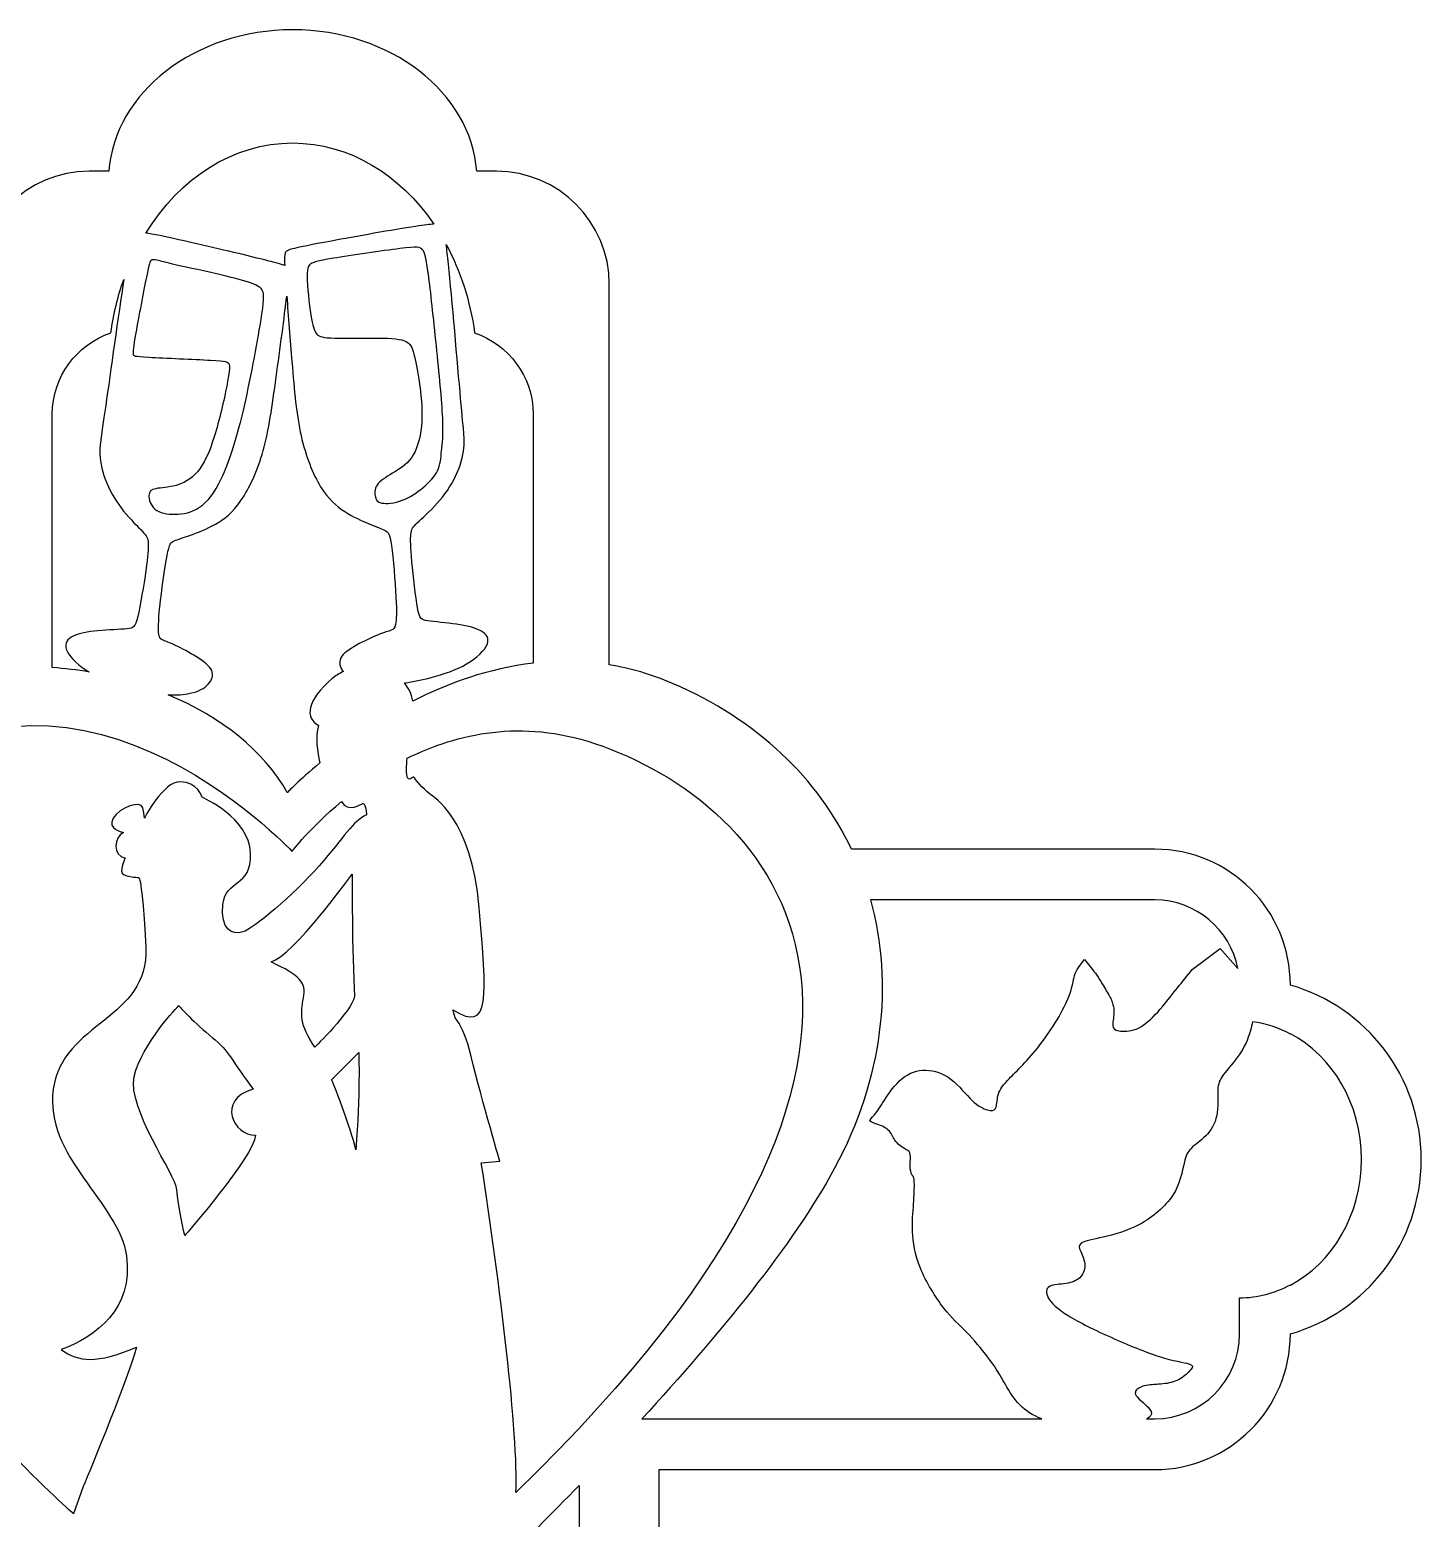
# Model space of a CAD drawing. Header units: millimetres. Extents: x -155 to 313, y -95 to 278.
# Drawn here: x 172.4 to 312.8, y 116.4 to 266.5 of the extents above; entities that cross this region are included whole.
import ezdxf

# ---------------------------------------------------------------- set-up
doc = ezdxf.new("R2010")
doc.units = ezdxf.units.MM
doc.header["$MEASUREMENT"] = 0
doc.layers.add('Layer 1', color=7, linetype='Continuous')

msp = doc.modelspace()

# ---------------------------------------------------------------- linework, layer by layer
at = {"layer": 'Layer 1'}
for points, knots in [([(167.0056, 202.0007), (167.0056, 202.0007), (167.0056, 240.8904), (167.0056, 240.8904), (167.0056, 240.8904), (167.0056, 247.1481), (172.1293, 252.2717), (178.3921, 252.2717), (178.3921, 252.2717), (178.3921, 252.2717), (180.3741, 252.2717), (180.3741, 252.2717), (180.3741, 252.2717), (180.9871, 260.2407), (189.0634, 266.5444), (198.9326, 266.5444), (198.9326, 266.5444), (208.8019, 266.5444), (216.8731, 260.2407), (217.4912, 252.2717), (217.4912, 252.2717), (217.4912, 252.2717), (219.4732, 252.2717), (219.4732, 252.2717), (219.4732, 252.2717), (225.736, 252.2717), (230.8597, 247.1481), (230.8597, 240.8904), (230.8597, 240.8904), (230.8597, 240.8904), (230.8597, 202.5065), (230.8597, 202.5065), (230.8597, 202.5065), (232.949, 202.1642), (235.0843, 201.5614), (237.2348, 200.6368), (237.2348, 200.6368), (245.8526, 196.9435), (251.9264, 190.9872), (255.2928, 183.9121), (255.2928, 183.9121), (255.2928, 183.9121), (285.8866, 183.9121), (285.8866, 183.9121), (285.8866, 183.9121), (293.4111, 183.9121), (299.5513, 177.7822), (299.5513, 170.2116), (299.5513, 170.2116), (307.1729, 168.0354), (312.7512, 160.986), (312.7512, 152.6237), (312.7512, 152.6237), (312.7512, 144.2613), (307.1729, 137.2118), (299.5513, 135.0357), (299.5513, 135.0357), (299.5513, 127.4958), (293.4111, 121.3556), (285.8866, 121.3556), (285.8866, 121.3556), (285.8866, 121.3556), (235.8965, 121.3556), (235.8965, 121.3556), (235.8965, 121.3556), (235.8965, 121.3556), (235.8965, -49.901), (235.8965, -49.901), (235.8965, -49.901), (235.8965, -58.912), (228.5201, -66.2834), (219.509, -66.2834), (219.509, -66.2834), (219.509, -66.2834), (218.0327, -66.2834), (218.0327, -66.2834), (218.0327, -66.2834), (218.0327, -66.2834), (218.0327, -71.0801), (218.0327, -71.0801), (218.0327, -71.0801), (205.2976, -71.0801), (192.5677, -71.0801), (179.8327, -71.0801), (179.8327, -71.0801), (179.8327, -71.0801), (179.8327, -66.2834), (179.8327, -66.2834), (179.8327, -66.2834), (179.8327, -66.2834), (178.3563, -66.2834), (178.3563, -66.2834), (178.3563, -66.2834), (169.3453, -66.2834), (161.9688, -58.912), (161.9688, -49.901), (161.9688, -49.901), (161.9688, -49.901), (161.9688, 121.3556), (161.9688, 121.3556), (161.9688, 121.3556), (145.3055, 121.3556), (128.6421, 121.3556), (111.9788, 121.3556), (111.9788, 121.3556), (104.4542, 121.3556), (98.3089, 127.4958), (98.3089, 135.0357), (98.3089, 135.0357), (90.6924, 137.2118), (85.1141, 144.2613), (85.1141, 152.6237), (85.1141, 152.6237), (85.1141, 160.986), (90.6924, 168.0354), (98.3089, 170.2116), (98.3089, 170.2116), (98.3089, 177.7822), (104.4542, 183.9121), (111.9788, 183.9121), (111.9788, 183.9121), (111.9788, 183.9121), (142.3477, 183.9121), (142.3477, 183.9121), (142.3477, 183.9121), (147.4714, 195.2015), (157.0699, 200.6828), (167.0056, 202.0007)], [0, 0, 0, 0, 0.03030303, 0.03030303, 0.03030303, 0.03030303, 0.06060606, 0.06060606, 0.06060606, 0.06060606, 0.09090909, 0.09090909, 0.09090909, 0.09090909, 0.12121212, 0.12121212, 0.12121212, 0.12121212, 0.15151515, 0.15151515, 0.15151515, 0.15151515, 0.18181818, 0.18181818, 0.18181818, 0.18181818, 0.21212121, 0.21212121, 0.21212121, 0.21212121, 0.24242424, 0.24242424, 0.24242424, 0.24242424, 0.27272727, 0.27272727, 0.27272727, 0.27272727, 0.3030303, 0.3030303, 0.3030303, 0.3030303, 0.33333333, 0.33333333, 0.33333333, 0.33333333, 0.36363636, 0.36363636, 0.36363636, 0.36363636, 0.39393939, 0.39393939, 0.39393939, 0.39393939, 0.42424242, 0.42424242, 0.42424242, 0.42424242, 0.45454545, 0.45454545, 0.45454545, 0.45454545, 0.48484848, 0.48484848, 0.48484848, 0.48484848, 0.51515152, 0.51515152, 0.51515152, 0.51515152, 0.54545455, 0.54545455, 0.54545455, 0.54545455, 0.57575758, 0.57575758, 0.57575758, 0.57575758, 0.60606061, 0.60606061, 0.60606061, 0.60606061, 0.63636364, 0.63636364, 0.63636364, 0.63636364, 0.66666667, 0.66666667, 0.66666667, 0.66666667, 0.6969697, 0.6969697, 0.6969697, 0.6969697, 0.72727273, 0.72727273, 0.72727273, 0.72727273, 0.75757576, 0.75757576, 0.75757576, 0.75757576, 0.78787879, 0.78787879, 0.78787879, 0.78787879, 0.81818182, 0.81818182, 0.81818182, 0.81818182, 0.84848485, 0.84848485, 0.84848485, 0.84848485, 0.87878788, 0.87878788, 0.87878788, 0.87878788, 0.90909091, 0.90909091, 0.90909091, 0.90909091, 0.93939394, 0.93939394, 0.93939394, 0.93939394, 1, 1, 1, 1]), ([(213.1746, 246.9335), (209.7623, 251.9397), (204.6489, 255.1273), (198.9326, 255.1273), (198.9326, 255.1273), (192.8844, 255.1273), (187.5104, 251.5617), (184.1185, 246.0447), (184.1185, 246.0447), (184.4659, 245.9936), (184.9256, 245.9119), (185.5488, 245.7842), (185.5488, 245.7842), (187.6688, 245.35), (191.6584, 244.41), (193.9163, 243.8686), (193.9163, 243.8686), (196.1742, 243.322), (196.7054, 243.1738), (197.1039, 243.0665), (197.1039, 243.0665), (197.4972, 242.9593), (197.7629, 242.8929), (197.9825, 242.8213), (197.9825, 242.8213), (198.0336, 242.8009), (198.0796, 242.7856), (198.1255, 242.7652), (198.1255, 242.7652), (198.0796, 243.7817), (198.1255, 243.9707), (198.2073, 244.1036), (198.2073, 244.1036), (198.3197, 244.2721), (198.4985, 244.3487), (198.7232, 244.41), (198.7232, 244.41), (198.948, 244.4764), (199.2136, 244.5275), (199.6172, 244.6144), (199.6172, 244.6144), (200.0156, 244.6961), (200.552, 244.8187), (202.8405, 245.2427), (202.8405, 245.2427), (205.1239, 245.6667), (209.1544, 246.3921), (211.2999, 246.719), (211.2999, 246.719), (212.2296, 246.8569), (212.8018, 246.9182), (213.1746, 246.9335)], [0, 0, 0, 0, 0.07142857, 0.07142857, 0.07142857, 0.07142857, 0.14285714, 0.14285714, 0.14285714, 0.14285714, 0.21428571, 0.21428571, 0.21428571, 0.21428571, 0.28571429, 0.28571429, 0.28571429, 0.28571429, 0.35714286, 0.35714286, 0.35714286, 0.35714286, 0.42857143, 0.42857143, 0.42857143, 0.42857143, 0.5, 0.5, 0.5, 0.5, 0.57142857, 0.57142857, 0.57142857, 0.57142857, 0.64285714, 0.64285714, 0.64285714, 0.64285714, 0.71428571, 0.71428571, 0.71428571, 0.71428571, 0.78571429, 0.78571429, 0.78571429, 0.78571429, 0.85714286, 0.85714286, 0.85714286, 0.85714286, 1, 1, 1, 1]), ([(203.0397, 243.5008), (204.7868, 243.7919), (207.9897, 244.2619), (209.7419, 244.4764), (209.7419, 244.4764), (211.494, 244.691), (211.8005, 244.6501), (212.0253, 244.359), (212.0253, 244.359), (212.25, 244.0729), (212.3931, 243.5314), (212.6178, 241.8763), (212.6178, 241.8763), (212.8375, 240.2263), (213.1287, 237.4525), (213.4147, 234.6787), (213.4147, 234.6787), (213.7008, 231.91), (213.9715, 229.1412), (214.0533, 227.3636), (214.0533, 227.3636), (214.135, 225.5808), (214.0226, 224.794), (213.9409, 224.0738), (213.9409, 224.0738), (213.8643, 223.3535), (213.8285, 222.6945), (213.5374, 222.0816), (213.5374, 222.0816), (213.2462, 221.4737), (212.7047, 220.9117), (212.0815, 220.3856), (212.0815, 220.3856), (211.4532, 219.8594), (210.7431, 219.3741), (209.9768, 219.0932), (209.9768, 219.0932), (209.2106, 218.8071), (208.3881, 218.7254), (207.908, 218.8173), (207.908, 218.8173), (207.4329, 218.9144), (207.295, 219.1851), (207.2388, 219.5529), (207.2388, 219.5529), (207.1826, 219.9207), (207.2081, 220.3805), (207.5555, 220.7891), (207.5555, 220.7891), (207.8978, 221.1978), (208.5618, 221.5554), (209.2362, 221.9692), (209.2362, 221.9692), (209.9104, 222.3778), (210.595, 222.8427), (211.0904, 223.6856), (211.0904, 223.6856), (211.5809, 224.5233), (211.872, 225.7391), (211.9436, 227.0826), (211.9436, 227.0826), (212.015, 228.421), (211.8618, 229.882), (211.6882, 231.0722), (211.6882, 231.0722), (211.5195, 232.2624), (211.3305, 233.1768), (211.1518, 233.846), (211.1518, 233.846), (210.973, 234.5203), (210.7993, 234.9494), (210.1863, 235.1844), (210.1863, 235.1844), (209.5733, 235.4194), (208.5159, 235.4602), (207.0753, 235.4602), (207.0753, 235.4602), (205.6297, 235.4602), (203.8009, 235.4143), (202.769, 235.4654), (202.769, 235.4654), (201.732, 235.5164), (201.5022, 235.6646), (201.2978, 235.9506), (201.2978, 235.9506), (201.0935, 236.2367), (200.9198, 236.6658), (200.7461, 237.7794), (200.7461, 237.7794), (200.5724, 238.893), (200.3936, 240.6861), (200.3885, 241.6669), (200.3885, 241.6669), (200.3783, 242.6476), (200.5418, 242.8163), (200.7717, 242.9542), (200.7717, 242.9542), (201.0015, 243.0972), (201.2927, 243.2096), (203.0397, 243.5008)], [0, 0, 0, 0, 0.03846154, 0.03846154, 0.03846154, 0.03846154, 0.07692308, 0.07692308, 0.07692308, 0.07692308, 0.11538462, 0.11538462, 0.11538462, 0.11538462, 0.15384615, 0.15384615, 0.15384615, 0.15384615, 0.19230769, 0.19230769, 0.19230769, 0.19230769, 0.23076923, 0.23076923, 0.23076923, 0.23076923, 0.26923077, 0.26923077, 0.26923077, 0.26923077, 0.30769231, 0.30769231, 0.30769231, 0.30769231, 0.34615385, 0.34615385, 0.34615385, 0.34615385, 0.38461538, 0.38461538, 0.38461538, 0.38461538, 0.42307692, 0.42307692, 0.42307692, 0.42307692, 0.46153846, 0.46153846, 0.46153846, 0.46153846, 0.5, 0.5, 0.5, 0.5, 0.53846154, 0.53846154, 0.53846154, 0.53846154, 0.57692308, 0.57692308, 0.57692308, 0.57692308, 0.61538462, 0.61538462, 0.61538462, 0.61538462, 0.65384615, 0.65384615, 0.65384615, 0.65384615, 0.69230769, 0.69230769, 0.69230769, 0.69230769, 0.73076923, 0.73076923, 0.73076923, 0.73076923, 0.76923077, 0.76923077, 0.76923077, 0.76923077, 0.80769231, 0.80769231, 0.80769231, 0.80769231, 0.84615385, 0.84615385, 0.84615385, 0.84615385, 0.88461538, 0.88461538, 0.88461538, 0.88461538, 0.92307692, 0.92307692, 0.92307692, 0.92307692, 1, 1, 1, 1]), ([(210.1914, 200.6777), (210.6154, 200.177), (210.9168, 199.5692), (211.0343, 198.8438), (211.0343, 198.8438), (214.5897, 200.6521), (218.7172, 202.1489), (223.1819, 202.6648), (223.1819, 202.6648), (223.1819, 202.6648), (223.1819, 227.7773), (223.1819, 227.7773), (223.1819, 227.7773), (223.1819, 231.5728), (220.6992, 234.8217), (217.2767, 235.9762), (217.2767, 235.9762), (216.8322, 239.2353), (215.8361, 242.2594), (214.4058, 244.9055), (214.4058, 244.9055), (214.4773, 244.3947), (214.5488, 243.7459), (214.6356, 242.9031), (214.6356, 242.9031), (214.9932, 239.4754), (215.5449, 232.901), (215.8667, 229.3201), (215.8667, 229.3201), (216.1937, 225.7442), (216.2907, 225.167), (216.1988, 224.3548), (216.1988, 224.3548), (216.1017, 223.5476), (215.8208, 222.5055), (215.3559, 221.5196), (215.3559, 221.5196), (214.886, 220.5389), (214.2372, 219.604), (213.5016, 218.7918), (213.5016, 218.7918), (212.7711, 217.9745), (211.9589, 217.2746), (211.4889, 216.8302), (211.4889, 216.8302), (211.0241, 216.3858), (210.9014, 216.1917), (210.8504, 215.691), (210.8504, 215.691), (210.7942, 215.1853), (210.8146, 214.3731), (210.9474, 212.907), (210.9474, 212.907), (211.0803, 211.446), (211.3255, 209.3363), (211.5247, 208.238), (211.5247, 208.238), (211.7239, 207.1346), (211.872, 207.0375), (212.5464, 206.9405), (212.5464, 206.9405), (213.2257, 206.8434), (214.4313, 206.7514), (215.4581, 206.5982), (215.4581, 206.5982), (216.4848, 206.4501), (217.3277, 206.2457), (217.905, 205.9239), (217.905, 205.9239), (218.4822, 205.6021), (218.7836, 205.1679), (218.5384, 204.5651), (218.5384, 204.5651), (218.2932, 203.9623), (217.4963, 203.1961), (216.4695, 202.5933), (216.4695, 202.5933), (215.4428, 201.9956), (214.181, 201.5665), (212.8835, 201.2243), (212.8835, 201.2243), (211.9895, 200.9893), (211.0751, 200.8002), (210.1914, 200.6777)], [0, 0, 0, 0, 0.04545455, 0.04545455, 0.04545455, 0.04545455, 0.09090909, 0.09090909, 0.09090909, 0.09090909, 0.13636364, 0.13636364, 0.13636364, 0.13636364, 0.18181818, 0.18181818, 0.18181818, 0.18181818, 0.22727273, 0.22727273, 0.22727273, 0.22727273, 0.27272727, 0.27272727, 0.27272727, 0.27272727, 0.31818182, 0.31818182, 0.31818182, 0.31818182, 0.36363636, 0.36363636, 0.36363636, 0.36363636, 0.40909091, 0.40909091, 0.40909091, 0.40909091, 0.45454545, 0.45454545, 0.45454545, 0.45454545, 0.5, 0.5, 0.5, 0.5, 0.54545455, 0.54545455, 0.54545455, 0.54545455, 0.59090909, 0.59090909, 0.59090909, 0.59090909, 0.63636364, 0.63636364, 0.63636364, 0.63636364, 0.68181818, 0.68181818, 0.68181818, 0.68181818, 0.72727273, 0.72727273, 0.72727273, 0.72727273, 0.77272727, 0.77272727, 0.77272727, 0.77272727, 0.81818182, 0.81818182, 0.81818182, 0.81818182, 0.86363636, 0.86363636, 0.86363636, 0.86363636, 0.90909091, 0.90909091, 0.90909091, 0.90909091, 1, 1, 1, 1]), ([(187.209, 242.8163), (188.3686, 242.5506), (190.2127, 242.1777), (191.6891, 241.8303), (191.6891, 241.8303), (193.1654, 241.4881), (194.279, 241.1765), (194.9379, 240.9159), (194.9379, 240.9159), (195.602, 240.6554), (195.8166, 240.446), (195.9289, 240.1139), (195.9289, 240.1139), (196.0413, 239.7819), (196.0516, 239.3221), (195.6991, 237.1409), (195.6991, 237.1409), (195.3466, 234.9596), (194.6365, 231.0518), (193.9163, 228.0225), (193.9163, 228.0225), (193.196, 224.9882), (192.4655, 222.8325), (191.7504, 221.3153), (191.7504, 221.3153), (191.0301, 219.7981), (190.3251, 218.9246), (189.5385, 218.3984), (189.5385, 218.3984), (188.7467, 217.8723), (187.8731, 217.6935), (187.0609, 217.6833), (187.0609, 217.6833), (186.2487, 217.6679), (185.5029, 217.8212), (185.038, 218.1992), (185.038, 218.1992), (184.5783, 218.5824), (184.4046, 219.1902), (184.4199, 219.5887), (184.4199, 219.5887), (184.4352, 219.982), (184.6396, 220.1659), (185.13, 220.2681), (185.13, 220.2681), (185.6204, 220.3702), (186.3968, 220.3958), (187.158, 220.6052), (187.158, 220.6052), (187.9191, 220.8147), (188.6649, 221.208), (189.3137, 221.9692), (189.3137, 221.9692), (189.9573, 222.7354), (190.4988, 223.8644), (191.0148, 225.499), (191.0148, 225.499), (191.5256, 227.1337), (192.0058, 229.2741), (192.2765, 230.6125), (192.2765, 230.6125), (192.537, 231.9559), (192.5881, 232.4974), (192.5217, 232.7937), (192.5217, 232.7937), (192.4502, 233.09), (192.2561, 233.136), (190.6418, 233.2228), (190.6418, 233.2228), (189.0276, 233.3148), (185.983, 233.4425), (184.4403, 233.5293), (184.4403, 233.5293), (182.8925, 233.611), (182.8414, 233.6519), (182.8312, 233.8613), (182.8312, 233.8613), (182.8159, 234.0759), (182.8363, 234.459), (183.1071, 235.9864), (183.1071, 235.9864), (183.3778, 237.5138), (183.8887, 240.1803), (184.1747, 241.6004), (184.1747, 241.6004), (184.4659, 243.0154), (184.5272, 243.1891), (184.6498, 243.2811), (184.6498, 243.2811), (184.7673, 243.3679), (184.946, 243.3781), (185.2679, 243.3015), (185.2679, 243.3015), (185.5897, 243.23), (186.0546, 243.0819), (187.209, 242.8163)], [0, 0, 0, 0, 0.04, 0.04, 0.04, 0.04, 0.08, 0.08, 0.08, 0.08, 0.12, 0.12, 0.12, 0.12, 0.16, 0.16, 0.16, 0.16, 0.2, 0.2, 0.2, 0.2, 0.24, 0.24, 0.24, 0.24, 0.28, 0.28, 0.28, 0.28, 0.32, 0.32, 0.32, 0.32, 0.36, 0.36, 0.36, 0.36, 0.4, 0.4, 0.4, 0.4, 0.44, 0.44, 0.44, 0.44, 0.48, 0.48, 0.48, 0.48, 0.52, 0.52, 0.52, 0.52, 0.56, 0.56, 0.56, 0.56, 0.6, 0.6, 0.6, 0.6, 0.64, 0.64, 0.64, 0.64, 0.68, 0.68, 0.68, 0.68, 0.72, 0.72, 0.72, 0.72, 0.76, 0.76, 0.76, 0.76, 0.8, 0.8, 0.8, 0.8, 0.84, 0.84, 0.84, 0.84, 0.88, 0.88, 0.88, 0.88, 0.92, 0.92, 0.92, 0.92, 1, 1, 1, 1]), ([(181.8913, 241.3706), (181.2885, 239.6695), (180.8441, 237.8611), (180.5886, 235.9762), (180.5886, 235.9762), (177.1661, 234.8217), (174.6834, 231.5728), (174.6834, 227.7773), (174.6834, 227.7773), (174.6834, 227.7773), (174.6834, 202.2255), (174.6834, 202.2255), (174.6834, 202.2255), (175.9401, 202.1335), (177.1865, 201.9854), (178.4125, 201.776), (178.4125, 201.776), (178.2899, 201.8475), (178.1724, 201.919), (178.0549, 201.9956), (178.0549, 201.9956), (177.0588, 202.6495), (176.3079, 203.4566), (176.0934, 204.0696), (176.0934, 204.0696), (175.8788, 204.6826), (176.2057, 205.1066), (176.7983, 205.3977), (176.7983, 205.3977), (177.3908, 205.6838), (178.2439, 205.8473), (179.2809, 205.9444), (179.2809, 205.9444), (180.3128, 206.0363), (181.5235, 206.0669), (182.2029, 206.1282), (182.2029, 206.1282), (182.8823, 206.1896), (183.0355, 206.2764), (183.291, 207.3696), (183.291, 207.3696), (183.5464, 208.4576), (183.9091, 210.552), (184.1134, 212.0028), (184.1134, 212.0028), (184.3228, 213.4587), (184.3842, 214.2709), (184.3586, 214.7767), (184.3586, 214.7767), (184.3331, 215.2824), (184.2207, 215.4816), (183.7763, 215.9516), (183.7763, 215.9516), (183.3369, 216.4164), (182.5605, 217.1622), (181.8709, 218.0153), (181.8709, 218.0153), (181.1863, 218.8633), (180.5836, 219.8288), (180.1698, 220.8351), (180.1698, 220.8351), (179.756, 221.8466), (179.5261, 222.8989), (179.475, 223.7111), (179.475, 223.7111), (179.424, 224.5284), (179.5517, 225.1006), (180.0676, 228.656), (180.0676, 228.656), (180.5427, 231.9559), (181.3498, 237.8254), (181.8913, 241.3706)], [0, 0, 0, 0, 0.05263158, 0.05263158, 0.05263158, 0.05263158, 0.10526316, 0.10526316, 0.10526316, 0.10526316, 0.15789474, 0.15789474, 0.15789474, 0.15789474, 0.21052632, 0.21052632, 0.21052632, 0.21052632, 0.26315789, 0.26315789, 0.26315789, 0.26315789, 0.31578947, 0.31578947, 0.31578947, 0.31578947, 0.36842105, 0.36842105, 0.36842105, 0.36842105, 0.42105263, 0.42105263, 0.42105263, 0.42105263, 0.47368421, 0.47368421, 0.47368421, 0.47368421, 0.52631579, 0.52631579, 0.52631579, 0.52631579, 0.57894737, 0.57894737, 0.57894737, 0.57894737, 0.63157895, 0.63157895, 0.63157895, 0.63157895, 0.68421053, 0.68421053, 0.68421053, 0.68421053, 0.73684211, 0.73684211, 0.73684211, 0.73684211, 0.78947368, 0.78947368, 0.78947368, 0.78947368, 0.84210526, 0.84210526, 0.84210526, 0.84210526, 0.89473684, 0.89473684, 0.89473684, 0.89473684, 1, 1, 1, 1]), ([(201.6605, 192.6218), (201.4051, 193.6997), (201.1701, 195.2526), (201.5277, 196.402), (201.5277, 196.402), (200.1331, 197.1274), (200.317, 198.8847), (202.9223, 201.1221), (202.9223, 201.1221), (203.2543, 201.4082), (203.6323, 201.6431), (204.0461, 201.8219), (204.0461, 201.8219), (203.6936, 202.2459), (203.5506, 202.7363), (203.7856, 203.1961), (203.7856, 203.1961), (204.0206, 203.6558), (204.6438, 204.0798), (205.3692, 204.4885), (205.3692, 204.4885), (206.0996, 204.8972), (206.9374, 205.2854), (207.5606, 205.5357), (207.5606, 205.5357), (208.1787, 205.7809), (208.5823, 205.8882), (208.8428, 205.9852), (208.8428, 205.9852), (209.1033, 206.0822), (209.2157, 206.1589), (209.2974, 206.588), (209.2974, 206.588), (209.3792, 207.012), (209.4252, 207.7783), (209.3434, 209.3465), (209.3434, 209.3465), (209.2617, 210.9148), (209.0522, 213.285), (208.8837, 214.5314), (208.8837, 214.5314), (208.7202, 215.7727), (208.5925, 215.8903), (208.2503, 216.0588), (208.2503, 216.0588), (207.908, 216.2223), (207.3461, 216.4318), (206.6258, 216.728), (206.6258, 216.728), (205.9055, 217.0243), (205.0269, 217.4074), (204.1789, 217.954), (204.1789, 217.954), (203.3309, 218.5006), (202.5136, 219.2106), (201.7423, 220.4673), (201.7423, 220.4673), (200.9709, 221.7291), (200.2404, 223.5323), (199.7704, 225.6216), (199.7704, 225.6216), (199.3004, 227.7109), (199.091, 230.0812), (198.8458, 233.09), (198.8458, 233.09), (198.667, 235.2457), (198.4729, 237.7233), (198.3298, 239.6746), (198.3298, 239.6746), (198.0847, 237.6568), (197.6453, 234.3109), (197.2622, 231.5217), (197.2622, 231.5217), (196.8587, 228.5283), (196.5215, 226.1733), (195.9443, 224.1095), (195.9443, 224.1095), (195.367, 222.0509), (194.5446, 220.2834), (193.7069, 219.0676), (193.7069, 219.0676), (192.8691, 217.8519), (192.016, 217.1878), (191.1425, 216.6872), (191.1425, 216.6872), (190.2638, 216.1865), (189.3648, 215.8494), (188.6292, 215.5889), (188.6292, 215.5889), (187.8936, 215.3335), (187.3266, 215.1495), (186.9741, 215.0065), (186.9741, 215.0065), (186.6216, 214.8584), (186.4939, 214.7511), (186.2589, 213.5149), (186.2589, 213.5149), (186.029, 212.2838), (185.6919, 209.9288), (185.5284, 208.3657), (185.5284, 208.3657), (185.3649, 206.8025), (185.3701, 206.0312), (185.4262, 205.6021), (185.4262, 205.6021), (185.4875, 205.173), (185.5948, 205.0862), (185.8502, 204.9789), (185.8502, 204.9789), (186.1056, 204.8716), (186.499, 204.7439), (187.1069, 204.4629), (187.1069, 204.4629), (187.7148, 204.182), (188.5321, 203.7478), (189.2371, 203.2982), (189.2371, 203.2982), (189.9471, 202.8538), (190.5448, 202.3992), (190.7542, 201.9241), (190.7542, 201.9241), (190.9688, 201.4541), (190.7951, 200.9689), (190.412, 200.5602), (190.412, 200.5602), (190.034, 200.1515), (189.4414, 199.8143), (188.5832, 199.6356), (188.5832, 199.6356), (187.9651, 199.5028), (187.1989, 199.4465), (186.3611, 199.4874), (186.3611, 199.4874), (191.6891, 197.2602), (196.0362, 193.8325), (198.3809, 189.6233), (198.3809, 189.6233), (198.3809, 189.6233), (199.5661, 190.8799), (201.6605, 192.6218)], [0, 0, 0, 0, 0.02777778, 0.02777778, 0.02777778, 0.02777778, 0.05555556, 0.05555556, 0.05555556, 0.05555556, 0.08333333, 0.08333333, 0.08333333, 0.08333333, 0.11111111, 0.11111111, 0.11111111, 0.11111111, 0.13888889, 0.13888889, 0.13888889, 0.13888889, 0.16666667, 0.16666667, 0.16666667, 0.16666667, 0.19444444, 0.19444444, 0.19444444, 0.19444444, 0.22222222, 0.22222222, 0.22222222, 0.22222222, 0.25, 0.25, 0.25, 0.25, 0.27777778, 0.27777778, 0.27777778, 0.27777778, 0.30555556, 0.30555556, 0.30555556, 0.30555556, 0.33333333, 0.33333333, 0.33333333, 0.33333333, 0.36111111, 0.36111111, 0.36111111, 0.36111111, 0.38888889, 0.38888889, 0.38888889, 0.38888889, 0.41666667, 0.41666667, 0.41666667, 0.41666667, 0.44444444, 0.44444444, 0.44444444, 0.44444444, 0.47222222, 0.47222222, 0.47222222, 0.47222222, 0.5, 0.5, 0.5, 0.5, 0.52777778, 0.52777778, 0.52777778, 0.52777778, 0.55555556, 0.55555556, 0.55555556, 0.55555556, 0.58333333, 0.58333333, 0.58333333, 0.58333333, 0.61111111, 0.61111111, 0.61111111, 0.61111111, 0.63888889, 0.63888889, 0.63888889, 0.63888889, 0.66666667, 0.66666667, 0.66666667, 0.66666667, 0.69444444, 0.69444444, 0.69444444, 0.69444444, 0.72222222, 0.72222222, 0.72222222, 0.72222222, 0.75, 0.75, 0.75, 0.75, 0.77777778, 0.77777778, 0.77777778, 0.77777778, 0.80555556, 0.80555556, 0.80555556, 0.80555556, 0.83333333, 0.83333333, 0.83333333, 0.83333333, 0.86111111, 0.86111111, 0.86111111, 0.86111111, 0.88888889, 0.88888889, 0.88888889, 0.88888889, 0.91666667, 0.91666667, 0.91666667, 0.91666667, 0.94444444, 0.94444444, 0.94444444, 0.94444444, 1, 1, 1, 1]), ([(176.8034, 116.9063), (176.8034, 116.9063), (177.8046, 119.6596), (177.8046, 119.6596), (177.8046, 119.6596), (177.8046, 119.6596), (182.0394, 129.769), (183.1888, 133.7024), (183.1888, 133.7024), (179.0766, 132.0065), (177.3807, 132.1904), (175.5621, 133.4572), (175.5621, 133.4572), (179.0766, 134.7292), (182.8874, 137.5745), (182.162, 142.9025), (182.162, 142.9025), (181.4367, 148.2254), (173.8099, 152.9455), (174.7754, 159.7242), (174.7754, 159.7242), (175.746, 166.503), (184.4608, 166.7431), (184.0981, 174.0071), (184.0981, 174.0071), (183.7354, 181.2711), (183.388, 181.0719), (183.388, 181.0719), (183.388, 181.0719), (183.388, 181.0719), (181.6665, 181.0719), (181.6665, 181.7053), (181.6665, 181.7053), (181.6665, 182.3439), (182.0292, 183.008), (182.0292, 183.008), (182.0292, 183.008), (180.747, 183.2532), (180.8747, 185.1432), (181.8453, 185.6081), (181.8453, 185.6081), (181.8453, 185.6081), (180.1545, 185.9095), (180.8186, 187.0282), (180.8186, 187.0282), (181.4826, 188.1469), (183.6332, 188.8774), (183.812, 188.0908), (183.812, 188.0908), (183.9959, 187.3041), (183.9653, 187.0282), (183.9653, 187.0282), (183.9653, 187.0282), (183.9653, 187.0282), (185.8706, 190.7522), (187.5922, 190.7216), (187.5922, 190.7216), (189.3188, 190.6909), (189.799, 189.1482), (189.799, 189.1482), (189.799, 189.1482), (189.799, 189.1482), (194.5497, 187.0895), (194.6672, 183.5239), (194.6672, 183.5239), (194.7898, 179.9532), (192.159, 180.9493), (191.8883, 178.3492), (191.8883, 178.3492), (191.6175, 175.749), (192.8231, 175.2637), (193.8856, 175.5651), (193.8856, 175.5651), (194.943, 175.8717), (198.9837, 179.2738), (201.589, 182.2366), (201.589, 182.2366), (204.1891, 185.2045), (204.9758, 186.7166), (206.3704, 187.3807), (206.3704, 187.3807), (206.3091, 188.714), (205.9515, 188.5096), (205.9515, 188.5096), (205.9515, 188.5096), (205.9515, 188.5096), (204.4445, 187.5186), (203.8519, 188.7242), (203.8519, 188.7242), (200.6644, 186.073), (198.8663, 183.6925), (198.8663, 183.6925), (198.8663, 183.6925), (198.8663, 183.6925), (175.3833, 208.8663), (155.2871, 188.29), (155.2871, 188.29), (128.0955, 160.1431), (175.4088, 118.1322), (176.8034, 116.9063)], [0, 0, 0, 0, 0.03846154, 0.03846154, 0.03846154, 0.03846154, 0.07692308, 0.07692308, 0.07692308, 0.07692308, 0.11538462, 0.11538462, 0.11538462, 0.11538462, 0.15384615, 0.15384615, 0.15384615, 0.15384615, 0.19230769, 0.19230769, 0.19230769, 0.19230769, 0.23076923, 0.23076923, 0.23076923, 0.23076923, 0.26923077, 0.26923077, 0.26923077, 0.26923077, 0.30769231, 0.30769231, 0.30769231, 0.30769231, 0.34615385, 0.34615385, 0.34615385, 0.34615385, 0.38461538, 0.38461538, 0.38461538, 0.38461538, 0.42307692, 0.42307692, 0.42307692, 0.42307692, 0.46153846, 0.46153846, 0.46153846, 0.46153846, 0.5, 0.5, 0.5, 0.5, 0.53846154, 0.53846154, 0.53846154, 0.53846154, 0.57692308, 0.57692308, 0.57692308, 0.57692308, 0.61538462, 0.61538462, 0.61538462, 0.61538462, 0.65384615, 0.65384615, 0.65384615, 0.65384615, 0.69230769, 0.69230769, 0.69230769, 0.69230769, 0.73076923, 0.73076923, 0.73076923, 0.73076923, 0.76923077, 0.76923077, 0.76923077, 0.76923077, 0.80769231, 0.80769231, 0.80769231, 0.80769231, 0.84615385, 0.84615385, 0.84615385, 0.84615385, 0.88461538, 0.88461538, 0.88461538, 0.88461538, 0.92307692, 0.92307692, 0.92307692, 0.92307692, 1, 1, 1, 1]), ([(210.4723, 193.0816), (210.4059, 192.4124), (210.3395, 191.4061), (210.5183, 191.1149), (210.5183, 191.1149), (210.7891, 190.6602), (211.0598, 191.4469), (211.2131, 191.1149), (211.2131, 191.1149), (211.3663, 190.7829), (212.5412, 189.6028), (212.7865, 189.4496), (212.7865, 189.4496), (213.0265, 189.2963), (217.0212, 186.9618), (217.7466, 178.0018), (217.7466, 178.0018), (218.472, 169.0469), (218.9573, 165.2923), (215.0852, 167.7137), (215.0852, 167.7137), (215.1516, 167.5042), (215.2282, 167.2335), (215.3048, 166.9168), (215.3048, 166.9168), (215.8412, 166.2067), (216.3674, 165.1953), (216.7198, 163.7803), (216.7198, 163.7803), (217.6853, 159.8468), (219.8053, 152.4602), (219.8053, 152.4602), (219.8053, 152.4602), (219.8053, 152.4602), (217.9458, 152.2814), (217.9458, 152.2814), (217.9458, 152.2814), (219.8104, 140.2206), (221.7209, 124.7986), (221.4399, 119.0568), (221.4399, 119.0568), (269.5552, 165.5324), (246.9764, 188.714), (229.3681, 194.5834), (229.3681, 194.5834), (222.0223, 197.0303), (215.55, 195.6051), (210.4723, 193.0816)], [0, 0, 0, 0, 0.07692308, 0.07692308, 0.07692308, 0.07692308, 0.15384615, 0.15384615, 0.15384615, 0.15384615, 0.23076923, 0.23076923, 0.23076923, 0.23076923, 0.30769231, 0.30769231, 0.30769231, 0.30769231, 0.38461538, 0.38461538, 0.38461538, 0.38461538, 0.46153846, 0.46153846, 0.46153846, 0.46153846, 0.53846154, 0.53846154, 0.53846154, 0.53846154, 0.61538462, 0.61538462, 0.61538462, 0.61538462, 0.69230769, 0.69230769, 0.69230769, 0.69230769, 0.76923077, 0.76923077, 0.76923077, 0.76923077, 0.84615385, 0.84615385, 0.84615385, 0.84615385, 1, 1, 1, 1]), ([(201.165, 163.959), (201.165, 163.959), (204.8583, 167.5297), (205.1597, 169.0469), (205.1597, 169.0469), (204.9145, 173.4656), (204.9145, 181.3938), (204.9145, 181.3938), (204.9145, 181.3938), (204.9145, 181.3938), (198.9276, 173.0978), (196.7463, 172.5563), (196.7463, 172.5563), (199.6529, 171.1618), (200.317, 170.4977), (200.0156, 168.9243), (200.0156, 168.9243), (199.7142, 167.3509), (199.5916, 166.2016), (201.165, 163.959)], [0, 0, 0, 0, 0.16666667, 0.16666667, 0.16666667, 0.16666667, 0.33333333, 0.33333333, 0.33333333, 0.33333333, 0.5, 0.5, 0.5, 0.5, 0.66666667, 0.66666667, 0.66666667, 0.66666667, 1, 1, 1, 1]), ([(294.2693, 171.8923), (294.2693, 171.8923), (292.4559, 173.9152), (292.4559, 173.9152), (292.4559, 173.9152), (292.4559, 173.9152), (289.6565, 171.7747), (289.6565, 171.7747), (289.6565, 171.7747), (289.1559, 171.172), (288.64, 170.5181), (288.1751, 169.9306), (288.1751, 169.9306), (287.276, 168.7915), (286.5864, 167.918), (285.9274, 167.2284), (285.9274, 167.2284), (285.2633, 166.5387), (284.635, 166.0279), (283.9862, 165.7725), (283.9862, 165.7725), (283.3426, 165.5171), (282.6836, 165.5171), (282.2647, 165.5937), (282.2647, 165.5937), (281.8408, 165.6703), (281.6619, 165.8185), (281.6466, 166.1812), (281.6466, 166.1812), (281.6313, 166.5387), (281.7846, 167.1109), (281.7539, 167.6523), (281.7539, 167.6523), (281.7233, 168.1887), (281.5138, 168.6996), (281.3912, 168.955), (281.3912, 168.955), (281.2738, 169.2104), (281.2431, 169.2104), (281.0643, 169.5118), (281.0643, 169.5118), (280.8804, 169.8132), (280.5535, 170.4108), (280.1601, 170.9983), (280.1601, 170.9983), (279.9813, 171.269), (279.7872, 171.5347), (279.5931, 171.7747), (279.5931, 171.7747), (279.5931, 171.7747), (278.7911, 172.7811), (278.7911, 172.7811), (278.7911, 172.7811), (277.3608, 171.1669), (277.9482, 170.8808), (277.1717, 168.955), (277.1717, 168.955), (276.5281, 167.3509), (275.2663, 165.3996), (274.0659, 163.8977), (274.0659, 163.8977), (272.8654, 162.3959), (271.7263, 161.3436), (271.052, 160.6233), (271.052, 160.6233), (270.3726, 159.903), (270.1631, 159.5148), (270.0609, 159.0499), (270.0609, 159.0499), (269.9537, 158.5851), (269.9537, 158.0436), (269.8209, 157.7728), (269.8209, 157.7728), (269.6829, 157.5021), (269.4122, 157.5021), (269.0086, 157.6247), (269.0086, 157.6247), (268.6051, 157.7422), (268.0636, 157.9823), (267.4455, 158.5697), (267.4455, 158.5697), (266.8325, 159.1521), (266.1429, 160.0818), (265.346, 160.6999), (265.346, 160.6999), (264.5491, 161.3129), (263.65, 161.6143), (262.7918, 161.6296), (262.7918, 161.6296), (261.9388, 161.645), (261.1265, 161.3742), (260.4062, 160.7919), (260.4062, 160.7919), (259.6859, 160.2044), (259.0576, 159.3054), (258.603, 158.6157), (258.603, 158.6157), (258.1535, 157.921), (257.8878, 157.4408), (257.6171, 157.1292), (257.6171, 157.1292), (257.3463, 156.8125), (257.0756, 156.6644), (257.1522, 156.5264), (257.1522, 156.5264), (257.2237, 156.3936), (257.6427, 156.271), (258.0513, 156.1229), (258.0513, 156.1229), (258.4549, 155.9696), (258.8431, 155.7908), (259.1036, 155.4895), (259.1036, 155.4895), (259.3539, 155.1931), (259.4765, 154.7692), (259.7626, 154.4269), (259.7626, 154.4269), (260.0487, 154.0795), (260.4982, 153.8088), (260.7842, 153.6453), (260.7842, 153.6453), (261.0652, 153.4819), (261.1878, 153.4206), (261.2184, 153.0732), (261.2184, 153.0732), (261.2491, 152.7309), (261.1878, 152.0975), (261.2184, 151.6939), (261.2184, 151.6939), (261.2491, 151.2904), (261.3666, 151.1065), (261.4585, 150.989), (261.4585, 150.989), (261.5505, 150.8664), (261.6067, 150.8051), (261.622, 150.3402), (261.622, 150.3402), (261.6374, 149.8754), (261.6067, 149.007), (261.5505, 148.1334), (261.5505, 148.1334), (261.4892, 147.265), (261.3973, 146.3966), (261.4432, 145.3443), (261.4432, 145.3443), (261.4892, 144.292), (261.668, 143.0609), (262.2401, 141.6663), (262.2401, 141.6663), (262.8071, 140.2717), (263.7675, 138.7086), (264.5951, 137.6409), (264.5951, 137.6409), (265.4226, 136.5784), (266.1122, 136.0063), (266.8631, 135.24), (266.8631, 135.24), (267.6141, 134.4738), (268.4212, 133.5134), (269.0546, 132.6757), (269.0546, 132.6757), (269.6829, 131.8328), (270.1325, 131.1125), (270.5973, 130.3003), (270.5973, 130.3003), (271.0622, 129.4932), (271.5475, 128.589), (272.2933, 127.8432), (272.2933, 127.8432), (272.8399, 127.2966), (273.5346, 126.8266), (274.4694, 126.4741), (274.4694, 126.4741), (274.4694, 126.4741), (234.1494, 126.4741), (234.1494, 126.4741), (234.1494, 126.4741), (241.8017, 134.8058), (249.454, 144.0876), (253.5764, 151.7348), (253.5764, 151.7348), (258.4293, 160.7459), (259.5582, 170.3087), (257.2033, 178.7936), (257.2033, 178.7936), (257.2033, 178.7936), (285.8866, 178.7936), (285.8866, 178.7936), (285.8866, 178.7936), (290.0192, 178.7936), (293.4979, 175.8104), (294.2693, 171.8923)], [0, 0, 0, 0, 0.02040816, 0.02040816, 0.02040816, 0.02040816, 0.04081633, 0.04081633, 0.04081633, 0.04081633, 0.06122449, 0.06122449, 0.06122449, 0.06122449, 0.08163265, 0.08163265, 0.08163265, 0.08163265, 0.10204082, 0.10204082, 0.10204082, 0.10204082, 0.12244898, 0.12244898, 0.12244898, 0.12244898, 0.14285714, 0.14285714, 0.14285714, 0.14285714, 0.16326531, 0.16326531, 0.16326531, 0.16326531, 0.18367347, 0.18367347, 0.18367347, 0.18367347, 0.20408163, 0.20408163, 0.20408163, 0.20408163, 0.2244898, 0.2244898, 0.2244898, 0.2244898, 0.24489796, 0.24489796, 0.24489796, 0.24489796, 0.26530612, 0.26530612, 0.26530612, 0.26530612, 0.28571429, 0.28571429, 0.28571429, 0.28571429, 0.30612245, 0.30612245, 0.30612245, 0.30612245, 0.32653061, 0.32653061, 0.32653061, 0.32653061, 0.34693878, 0.34693878, 0.34693878, 0.34693878, 0.36734694, 0.36734694, 0.36734694, 0.36734694, 0.3877551, 0.3877551, 0.3877551, 0.3877551, 0.40816327, 0.40816327, 0.40816327, 0.40816327, 0.42857143, 0.42857143, 0.42857143, 0.42857143, 0.44897959, 0.44897959, 0.44897959, 0.44897959, 0.46938776, 0.46938776, 0.46938776, 0.46938776, 0.48979592, 0.48979592, 0.48979592, 0.48979592, 0.51020408, 0.51020408, 0.51020408, 0.51020408, 0.53061224, 0.53061224, 0.53061224, 0.53061224, 0.55102041, 0.55102041, 0.55102041, 0.55102041, 0.57142857, 0.57142857, 0.57142857, 0.57142857, 0.59183673, 0.59183673, 0.59183673, 0.59183673, 0.6122449, 0.6122449, 0.6122449, 0.6122449, 0.63265306, 0.63265306, 0.63265306, 0.63265306, 0.65306122, 0.65306122, 0.65306122, 0.65306122, 0.67346939, 0.67346939, 0.67346939, 0.67346939, 0.69387755, 0.69387755, 0.69387755, 0.69387755, 0.71428571, 0.71428571, 0.71428571, 0.71428571, 0.73469388, 0.73469388, 0.73469388, 0.73469388, 0.75510204, 0.75510204, 0.75510204, 0.75510204, 0.7755102, 0.7755102, 0.7755102, 0.7755102, 0.79591837, 0.79591837, 0.79591837, 0.79591837, 0.81632653, 0.81632653, 0.81632653, 0.81632653, 0.83673469, 0.83673469, 0.83673469, 0.83673469, 0.85714286, 0.85714286, 0.85714286, 0.85714286, 0.87755102, 0.87755102, 0.87755102, 0.87755102, 0.89795918, 0.89795918, 0.89795918, 0.89795918, 0.91836735, 0.91836735, 0.91836735, 0.91836735, 0.93877551, 0.93877551, 0.93877551, 0.93877551, 0.95918367, 0.95918367, 0.95918367, 0.95918367, 1, 1, 1, 1]), ([(188.0315, 144.9561), (188.0315, 144.9561), (195.0503, 152.9455), (195.1729, 155.0654), (195.1729, 155.0654), (192.9968, 155.0041), (191.1782, 158.6362), (194.9329, 159.7242), (194.9329, 159.7242), (192.8742, 162.447), (192.5115, 163.5963), (190.8155, 164.9296), (190.8155, 164.9296), (189.1196, 166.2629), (187.4287, 168.1377), (187.4287, 168.1377), (187.4287, 168.1377), (187.4287, 168.1377), (183.6741, 164.2655), (182.9487, 160.9962), (182.9487, 160.9962), (182.2233, 157.7269), (187.1222, 151.132), (187.2448, 149.5587), (187.2448, 149.5587), (187.3674, 147.9853), (188.0315, 144.9561), (188.0315, 144.9561)], [0, 0, 0, 0, 0.125, 0.125, 0.125, 0.125, 0.25, 0.25, 0.25, 0.25, 0.375, 0.375, 0.375, 0.375, 0.5, 0.5, 0.5, 0.5, 0.625, 0.625, 0.625, 0.625, 0.75, 0.75, 0.75, 0.75, 1, 1, 1, 1]), ([(285.0386, 126.4741), (285.2276, 126.5661), (285.3655, 126.6683), (285.4472, 126.7755), (285.4472, 126.7755), (285.8355, 127.3017), (284.7831, 127.9913), (284.2876, 128.4715), (284.2876, 128.4715), (283.7921, 128.9517), (283.8534, 129.2224), (284.0782, 129.4319), (284.0782, 129.4319), (284.3029, 129.6413), (284.6963, 129.7946), (285.2071, 129.8661), (285.2071, 129.8661), (285.7129, 129.9427), (286.3463, 129.9427), (286.9184, 130.0193), (286.9184, 130.0193), (287.4854, 130.0908), (287.9963, 130.2441), (288.4458, 130.5148), (288.4458, 130.5148), (288.8954, 130.7805), (289.2887, 131.1738), (289.5135, 131.4446), (289.5135, 131.4446), (289.7382, 131.7153), (289.7995, 131.8634), (289.304, 132.0115), (289.304, 132.0115), (288.8085, 132.1648), (287.7562, 132.3129), (286.3616, 132.7472), (286.3616, 132.7472), (284.9671, 133.1865), (283.2251, 133.9067), (281.5445, 134.6577), (281.5445, 134.6577), (279.8587, 135.4086), (278.2394, 136.1851), (277.1309, 136.8798), (277.1309, 136.8798), (276.0173, 137.5694), (275.4196, 138.1671), (275.1335, 138.6779), (275.1335, 138.6779), (274.8475, 139.1887), (274.8781, 139.6077), (275.251, 139.8171), (275.251, 139.8171), (275.629, 140.0316), (276.3493, 140.0316), (276.9367, 140.1185), (276.9367, 140.1185), (277.5191, 140.2104), (277.9686, 140.3892), (278.3007, 140.706), (278.3007, 140.706), (278.6276, 141.0227), (278.8422, 141.4722), (278.8268, 141.9524), (278.8268, 141.9524), (278.8115, 142.4325), (278.5714, 142.9434), (278.4028, 143.3316), (278.4028, 143.3316), (278.2394, 143.7198), (278.1474, 143.9906), (278.4948, 144.2052), (278.4948, 144.2052), (278.8422, 144.4146), (279.6187, 144.5627), (280.671, 144.8028), (280.671, 144.8028), (281.7233, 145.0429), (283.0412, 145.3749), (284.3489, 146.0799), (284.3489, 146.0799), (285.6567, 146.7849), (286.944, 147.8678), (287.6949, 149.0376), (287.6949, 149.0376), (288.4458, 150.2074), (288.6553, 151.4692), (288.8391, 152.2661), (288.8391, 152.2661), (289.018, 153.0579), (289.1661, 153.3899), (289.5441, 153.7475), (289.5441, 153.7475), (289.917, 154.1102), (290.5198, 154.4984), (291.0306, 155.0246), (291.0306, 155.0246), (291.5415, 155.5507), (291.9603, 156.2097), (292.1238, 157.0526), (292.1238, 157.0526), (292.2924, 157.8904), (292.2004, 158.912), (292.2311, 159.6016), (292.2311, 159.6016), (292.2617, 160.2964), (292.4099, 160.6539), (292.8134, 161.1954), (292.8134, 161.1954), (293.2221, 161.7369), (293.8811, 162.4572), (294.3919, 163.1928), (294.3919, 163.1928), (294.9027, 163.9284), (295.2603, 164.6793), (295.5311, 165.6397), (295.5311, 165.6397), (295.6128, 165.9155), (295.6792, 166.2118), (295.7405, 166.5132), (295.7405, 166.5132), (297.0738, 166.3446), (298.4019, 165.9002), (299.5513, 165.277), (299.5513, 165.277), (299.5513, 165.277), (299.5513, 165.3077), (299.5513, 165.3077), (299.5513, 165.3077), (303.781, 163.0957), (306.7183, 158.253), (306.7183, 152.6339), (306.7183, 152.6339), (306.7183, 147.0147), (303.781, 142.172), (299.5513, 139.9601), (299.5513, 139.9601), (299.5513, 139.9601), (299.5513, 139.9908), (299.5513, 139.9908), (299.5513, 139.9908), (298.0239, 139.1632), (296.19, 138.6524), (294.4328, 138.683), (294.4328, 138.683), (294.4328, 138.683), (294.4328, 135.0255), (294.4328, 135.0255), (294.4328, 135.0255), (294.4328, 130.3258), (290.5811, 126.4741), (285.8866, 126.4741), (285.8866, 126.4741), (285.8866, 126.4741), (285.0386, 126.4741), (285.0386, 126.4741)], [0, 0, 0, 0, 0.025, 0.025, 0.025, 0.025, 0.05, 0.05, 0.05, 0.05, 0.075, 0.075, 0.075, 0.075, 0.1, 0.1, 0.1, 0.1, 0.125, 0.125, 0.125, 0.125, 0.15, 0.15, 0.15, 0.15, 0.175, 0.175, 0.175, 0.175, 0.2, 0.2, 0.2, 0.2, 0.225, 0.225, 0.225, 0.225, 0.25, 0.25, 0.25, 0.25, 0.275, 0.275, 0.275, 0.275, 0.3, 0.3, 0.3, 0.3, 0.325, 0.325, 0.325, 0.325, 0.35, 0.35, 0.35, 0.35, 0.375, 0.375, 0.375, 0.375, 0.4, 0.4, 0.4, 0.4, 0.425, 0.425, 0.425, 0.425, 0.45, 0.45, 0.45, 0.45, 0.475, 0.475, 0.475, 0.475, 0.5, 0.5, 0.5, 0.5, 0.525, 0.525, 0.525, 0.525, 0.55, 0.55, 0.55, 0.55, 0.575, 0.575, 0.575, 0.575, 0.6, 0.6, 0.6, 0.6, 0.625, 0.625, 0.625, 0.625, 0.65, 0.65, 0.65, 0.65, 0.675, 0.675, 0.675, 0.675, 0.7, 0.7, 0.7, 0.7, 0.725, 0.725, 0.725, 0.725, 0.75, 0.75, 0.75, 0.75, 0.775, 0.775, 0.775, 0.775, 0.8, 0.8, 0.8, 0.8, 0.825, 0.825, 0.825, 0.825, 0.85, 0.85, 0.85, 0.85, 0.875, 0.875, 0.875, 0.875, 0.9, 0.9, 0.9, 0.9, 0.925, 0.925, 0.925, 0.925, 0.95, 0.95, 0.95, 0.95, 1, 1, 1, 1]), ([(202.861, 160.6948), (202.861, 160.6948), (204.8583, 155.7295), (205.2823, 153.6147), (205.2823, 153.6147), (205.7625, 159.1214), (205.5837, 163.4176), (205.5837, 163.4176), (205.5837, 163.4176), (205.5837, 163.4176), (202.861, 160.6948), (202.861, 160.6948)], [0, 0, 0, 0, 0.25, 0.25, 0.25, 0.25, 0.5, 0.5, 0.5, 0.5, 1, 1, 1, 1]), ([(201.8087, 4.2473), (208.9756, 2.4287), (214.4006, -6.0664), (214.4006, -16.2677), (214.4006, -16.2677), (214.4006, -16.891), (214.3802, -17.5091), (214.3393, -18.117), (214.3393, -18.117), (214.3393, -18.117), (217.0008, -18.117), (217.0008, -18.117), (217.0008, -18.117), (217.0008, -18.117), (217.0008, -59.6272), (217.0008, -59.6272), (217.0008, -59.6272), (223.1001, -58.6669), (227.8049, -53.3542), (227.8049, -46.9943), (227.8049, -46.9943), (227.8049, -46.9943), (227.8049, 119.7567), (227.8049, 119.7567), (227.8049, 119.7567), (225.0107, 116.8756), (222.3543, 114.2244), (220.0351, 111.9614), (220.0351, 111.9614), (220.0351, 111.9614), (215.5552, 107.558), (215.5552, 107.558), (215.5552, 107.558), (218.0276, 106.2401), (220.4949, 104.9119), (222.9724, 103.5991), (222.9724, 103.5991), (223.376, 103.4407), (223.3556, 102.935), (223.4169, 102.5723), (223.4169, 102.5723), (223.4935, 101.1113), (223.5752, 99.6452), (223.6774, 98.1894), (223.6774, 98.1894), (223.708, 97.842), (223.4219, 97.5917), (223.1257, 97.4844), (223.1257, 97.4844), (220.2957, 96.2635), (217.4759, 95.0273), (214.651, 93.8013), (214.651, 93.8013), (219.0288, 90.1182), (220.3876, 83.7584), (217.5883, 78.5121), (217.5883, 78.5121), (214.9217, 73.5161), (209.3179, 71.0948), (204.041, 72.2442), (204.041, 72.2442), (205.0626, 70.6095), (205.1648, 68.4282), (204.1176, 66.7731), (204.1176, 66.7731), (203.4586, 65.7719), (203.3156, 64.5255), (202.6106, 63.5549), (202.6106, 63.5549), (202.1356, 62.8551), (201.2876, 62.6048), (200.6491, 62.0888), (200.6491, 62.0888), (200.6593, 61.6189), (200.6644, 61.154), (200.6797, 60.6841), (200.6797, 60.6841), (202.5034, 63.3915), (205.6194, 65.3173), (208.945, 65.3428), (208.945, 65.3428), (211.0598, 65.6595), (213.522, 65.8281), (215.0188, 67.5701), (215.0188, 67.5701), (216.1477, 68.51), (216.2294, 70.0629), (216.679, 71.3553), (216.679, 71.3553), (217.5167, 71.3758), (218.4209, 71.4269), (219.1668, 70.9569), (219.1668, 70.9569), (221.4042, 69.7155), (221.6187, 65.8179), (219.1003, 64.7554), (219.1003, 64.7554), (219.3762, 63.7082), (219.4477, 62.5996), (219.274, 61.5269), (219.274, 61.5269), (218.9011, 60.6585), (218.094, 60.0813), (217.3226, 59.5858), (217.3226, 59.5858), (217.6649, 57.7621), (216.7607, 55.5757), (214.8042, 55.1773), (214.8042, 55.1773), (213.9358, 55.0393), (214.1146, 53.9308), (213.7161, 53.3383), (213.7161, 53.3383), (212.8732, 51.9846), (211.208, 51.4941), (209.7214, 51.2694), (209.7214, 51.2694), (209.7061, 49.7829), (208.3115, 48.8531), (206.9885, 48.5875), (206.9885, 48.5875), (209.1186, 43.7091), (211.3101, 38.8613), (213.5323, 34.0237), (213.5323, 34.0237), (214.135, 32.9305), (212.9243, 32.0876), (212.434, 31.2192), (212.434, 31.2192), (211.7086, 29.9881), (210.1608, 29.9064), (208.8888, 29.9115), (208.8888, 29.9115), (207.7905, 27.7303), (204.8328, 27.3369), (202.8967, 28.5935), (202.8967, 28.5935), (202.1662, 28.2206), (201.4255, 27.7864), (200.644, 27.5106), (200.644, 27.5106), (200.644, 27.5106), (200.644, 22.7445), (200.644, 22.7445), (200.644, 22.7445), (200.644, 22.7445), (206.3244, 22.7445), (206.3244, 22.7445), (206.3244, 22.7445), (206.3244, 22.7445), (206.3244, 18.571), (206.3244, 18.571), (206.3244, 18.571), (206.3244, 18.571), (200.644, 18.571), (200.644, 18.571), (200.644, 18.571), (200.644, 18.571), (200.644, 10.6276), (200.644, 10.6276), (200.644, 10.6276), (200.644, 10.6276), (201.8087, 10.6276), (201.8087, 10.6276), (201.8087, 10.6276), (201.8087, 10.6276), (201.8087, 4.2473), (201.8087, 4.2473)], [0, 0, 0, 0, 0.02325581, 0.02325581, 0.02325581, 0.02325581, 0.04651163, 0.04651163, 0.04651163, 0.04651163, 0.06976744, 0.06976744, 0.06976744, 0.06976744, 0.09302326, 0.09302326, 0.09302326, 0.09302326, 0.11627907, 0.11627907, 0.11627907, 0.11627907, 0.13953488, 0.13953488, 0.13953488, 0.13953488, 0.1627907, 0.1627907, 0.1627907, 0.1627907, 0.18604651, 0.18604651, 0.18604651, 0.18604651, 0.20930233, 0.20930233, 0.20930233, 0.20930233, 0.23255814, 0.23255814, 0.23255814, 0.23255814, 0.25581395, 0.25581395, 0.25581395, 0.25581395, 0.27906977, 0.27906977, 0.27906977, 0.27906977, 0.30232558, 0.30232558, 0.30232558, 0.30232558, 0.3255814, 0.3255814, 0.3255814, 0.3255814, 0.34883721, 0.34883721, 0.34883721, 0.34883721, 0.37209302, 0.37209302, 0.37209302, 0.37209302, 0.39534884, 0.39534884, 0.39534884, 0.39534884, 0.41860465, 0.41860465, 0.41860465, 0.41860465, 0.44186047, 0.44186047, 0.44186047, 0.44186047, 0.46511628, 0.46511628, 0.46511628, 0.46511628, 0.48837209, 0.48837209, 0.48837209, 0.48837209, 0.51162791, 0.51162791, 0.51162791, 0.51162791, 0.53488372, 0.53488372, 0.53488372, 0.53488372, 0.55813953, 0.55813953, 0.55813953, 0.55813953, 0.58139535, 0.58139535, 0.58139535, 0.58139535, 0.60465116, 0.60465116, 0.60465116, 0.60465116, 0.62790698, 0.62790698, 0.62790698, 0.62790698, 0.65116279, 0.65116279, 0.65116279, 0.65116279, 0.6744186, 0.6744186, 0.6744186, 0.6744186, 0.69767442, 0.69767442, 0.69767442, 0.69767442, 0.72093023, 0.72093023, 0.72093023, 0.72093023, 0.74418605, 0.74418605, 0.74418605, 0.74418605, 0.76744186, 0.76744186, 0.76744186, 0.76744186, 0.79069767, 0.79069767, 0.79069767, 0.79069767, 0.81395349, 0.81395349, 0.81395349, 0.81395349, 0.8372093, 0.8372093, 0.8372093, 0.8372093, 0.86046512, 0.86046512, 0.86046512, 0.86046512, 0.88372093, 0.88372093, 0.88372093, 0.88372093, 0.90697674, 0.90697674, 0.90697674, 0.90697674, 0.93023256, 0.93023256, 0.93023256, 0.93023256, 0.95348837, 0.95348837, 0.95348837, 0.95348837, 1, 1, 1, 1])]:
    msp.add_open_spline(points, degree=3, knots=knots, dxfattribs=at)

doc.saveas('drawing.dxf')
